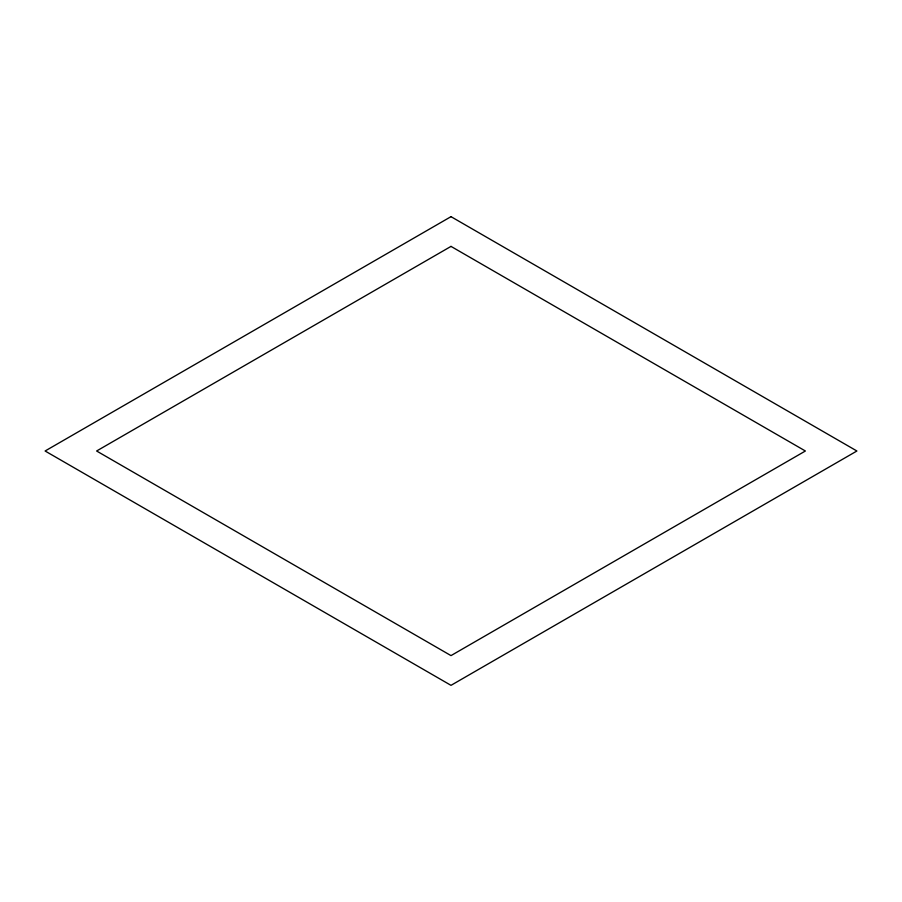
<?xml version="1.0" encoding="UTF-8"?>
<svg xmlns="http://www.w3.org/2000/svg" width="902" height="902" viewBox="0 0 902 902"><rect width="100%" height="100%" fill="white"/><g stroke="black" fill="none" stroke-linecap="round" stroke-linejoin="round"><path stroke-width="1.35" d="M451 216.66L45.1 451L451 685.34L856.9 451L451 216.66M451 246.393L96.615 451L451 655.607L805.385 451L451 246.393"/></g></svg>
